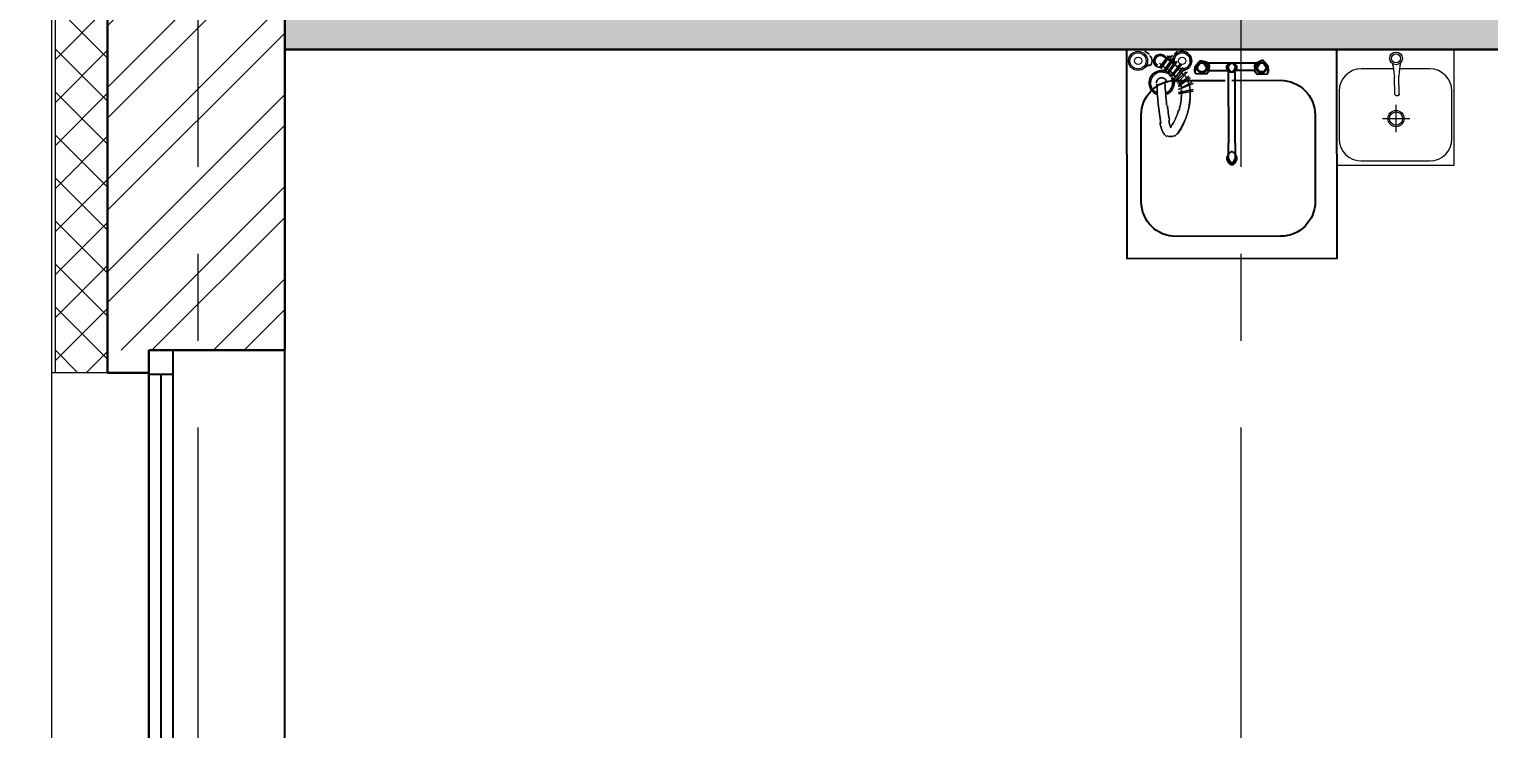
# Model space of a CAD drawing. Header units: millimetres. Extents: x -391859 to 9713180, y -178574 to 166066.
# Drawn here: x -218719 to -214521, y 107497 to 109509 of the extents above; entities that cross this region are included whole.
import ezdxf
from ezdxf import colors
from ezdxf.entities.mleader import LeaderData, LeaderLine
from ezdxf.math import Vec2, Vec3

# ---------------------------------------------------------------- set-up
doc = ezdxf.new("R2010")
doc.units = ezdxf.units.MM
doc.header["$MEASUREMENT"] = 0
doc.linetypes.add('CENTER', pattern=[2, 1.25, -0.25, 0.25, -0.25])
doc.layers.get('0').update_dxf_attribs({"lineweight": 9})
for name, color, linetype, lineweight in [('_АР ТЕКСТ', 7, 'Continuous', 25), ('АР_Навесной фасад', 7, 'Continuous', 5), ('АР_Оси', 7, 'Continuous', 9), ('АР_Отметки', 7, 'Continuous', 15), ('АР_Перегородки газоблок', 7, 'Continuous', 30), ('АР_Перегородки газоблок_Штрих', 7, 'Continuous', 5), ('АР_Сущ Несущая стена', 7, 'Continuous', 30), ('АР_Утеплитель', 7, 'Continuous', 9), ('АР_Штриховка кирпич', 7, 'Continuous', 9), ('ТХ_пищеблок', 7, 'Continuous', 20)]:
    doc.layers.add(name, color=color, linetype=linetype, lineweight=lineweight)
doc.layers.add('АР_новое окно', color=7, linetype='Continuous')
doc.styles.add('ISOCPEUR', font='isocpeur.ttf', dxfattribs={"width": 0.7})

# ---------------------------------------------------------------- blocks, each defined once
blk = doc.blocks.new('*U160')
at = {"layer": 'АР_новое окно', "lineweight": 20}
for p, q in [((0, 1310), (-70, 1310)), ((0, 0), (-70, 0))]:
    blk.add_line(p, q, dxfattribs=at)
at = {"layer": 'АР_новое окно'}
for p, q in [((-70, 1310), (-70, 0)), ((-70, 0), (-70, 1310)), ((0, 1310), (0, 0)), ((0, 1240), (-70, 1240)), ((-35, 1240), (-35, 70)), ((0, 70), (-70, 70))]:
    blk.add_line(p, q, dxfattribs=at)
blk = doc.blocks.new('_DotSmall')
at = {"color": 0, "linetype": 'ByBlock', "const_width": 0.5}
blk.add_lwpolyline([(-0.0625, 0, 1), (0.0625, 0, 1)], format="xyb", close=True, dxfattribs=at)

msp = doc.modelspace()

# ---------------------------------------------------------------- hatches: boundary and pattern name
at = {"layer": 'АР_Перегородки газоблок_Штрих', "ltscale": 100}
h = msp.add_hatch(dxfattribs=at)
h.set_pattern_fill('AR-CONC', color=256, scale=30)
h.set_pattern_definition([(50, (0, 0), (215.17805, -18.82564), [22.5, -247.5]), (355, (0, 0), (-41.6254, 225.65764), [18, -198]), (100.45144, (17.93, -1.57), (173.55265, 206.832), [19.12206, -210.34263]), (46.1842, (0, 60), (320.1724, -49.65578), [33.75, -371.25]), (96.63564, (26.68, 55.86), (280.3986, 292.2356), [28.6831, -315.51413]), (351.18416, (0, 60), (280.3986, 292.2356), [27, -297]), (21, (30, 45), (179.07212, -120.78567), [22.5, -247.5]), (326, (30, 45), (72.9946, 217.54501), [18, -198]), (71.45144, (44.92, 34.93), (252.06671, 96.75935), [19.12206, -210.34263]), (37.5, (0, 0), (3.647957, 99.868156), [0, -195.6, 0, -201, 0, -198.75]), (7.5, (0, 0), (78.92086, 118.323514), [0, -114.6, 0, -191.1, 0, -75.75]), (327.5, (-66.9, 0), (160.14673, -6.766462), [0, -75, 0, -234, 0, -310.5]), (317.5, (-96.9, 0), (174.95585, 30.031495), [0, -97.5, 0, -155.4, 0, -220.5])])
h.paths.add_polyline_path([(-212033.917, 110768.732), (-212153.917, 110768.73), (-212153.917, 109570.578), (-217983.915, 109570.578), (-217983.915, 109450.578), (-212153.917, 109450.578), (-212153.918, 108165.992), (-212033.918, 108165.993)])
at = {"layer": 'АР_Утеплитель', "ltscale": 100}
h = msp.add_hatch(dxfattribs=at)
h.set_pattern_fill('ANSI37', color=256, scale=700)
h.set_pattern_definition([(45, (-1188594, 154912.83), (-61.871843, 61.871843), []), (135, (-1188594, 154912.83), (-61.871843, -61.871843), [])])
h.paths.add_polyline_path([(-218643.904, 116590.682), (-218493.903, 116590.682), (-218493.927, 116590.682), (-218643.927, 116590.682)])
h.paths.add_polyline_path([(-218493.915, 107237.974), (-218643.915, 107237.974), (-218643.915, 106190.682), (-212704.036, 106190.682), (-212704.032, 106090.682), (-212554.033, 106090.682), (-212554.033, 106340.682), (-218493.915, 106340.682)])
h.paths.add_polyline_path([(-218493.915, 107340.682), (-218643.915, 107340.682), (-218643.915, 107237.974), (-218493.915, 107237.974)])
h.paths.add_polyline_path([(-218493.915, 110430.682), (-218643.915, 110430.682), (-218643.915, 108520.682), (-218493.915, 108520.682)])
h.paths.add_polyline_path([(-218493.915, 113510.682), (-218643.915, 113510.682), (-218643.915, 111610.682), (-218493.915, 111610.682)])
h.paths.add_polyline_path([(-218643.915, 114690.682), (-218493.915, 114690.682), (-218493.915, 116590.682), (-218643.915, 116590.682)])
at = {"layer": 'АР_Штриховка кирпич', "ltscale": 100}
h = msp.add_hatch(dxfattribs=at)
h.set_pattern_fill('ANSI32', color=256, scale=500)
h.set_pattern_definition([(45, (-1163480.52, 164822.8), (-132.58252, 132.58252), []), (45, (-1163392.13, 164822.8), (-132.58252, 132.58252), [])])
h.paths.add_polyline_path([(-217983.915, 110365.682), (-218493.915, 110365.682), (-218493.915, 108585.682), (-217983.915, 108585.682)])

# ---------------------------------------------------------------- linework, layer by layer
at = {"layer": 'АР_Навесной фасад', "ltscale": 100}
for p, q in [((-218653.915, 108520.682), (-218653.915, 116590.682)), ((-218643.915, 108520.682), (-218643.915, 110430.682)), ((-218653.915, 107237.974), (-218653.915, 108520.682))]:
    msp.add_line(p, q, dxfattribs=at)
at = {"layer": 'АР_Навесной фасад', "color": 18, "ltscale": 100, "true_color": 0x000000}
msp.add_lwpolyline([(-218493.915, 108520.682), (-218653.915, 108520.682)], dxfattribs=at)
at = {"layer": 'АР_новое окно'}
msp.add_line((-217983.915, 107275.682), (-217983.915, 108585.682), dxfattribs=at)
at = {"layer": 'АР_Оси', "linetype": 'CENTER', "ltscale": 1000}
for p, q in [((-218233.915, 134363.151), (-218233.915, 78630.803)), ((-215233.915, 134363.151), (-215233.915, 78630.803))]:
    msp.add_line(p, q, dxfattribs=at)
at = {"layer": 'АР_Перегородки газоблок', "ltscale": 100}
msp.add_lwpolyline([(-217983.915, 109450.578), (-212153.917, 109450.578)], dxfattribs=at)
at = {"layer": 'АР_Сущ Несущая стена', "ltscale": 100}
for p, q in [((-218493.915, 108520.682), (-218493.915, 110430.682)), ((-217983.915, 108585.682), (-217983.915, 110365.682)), ((-218375.001, 108585.682), (-217983.915, 108585.682)), ((-218375.001, 108520.682), (-218375.001, 108585.682)), ((-218375.001, 108520.682), (-218493.915, 108520.682))]:
    msp.add_line(p, q, dxfattribs=at)
at = {"layer": 'ТХ_пищеблок', "linetype": 'ByBlock', "lineweight": -2, "ltscale": 100}
for p, q in [((-215354.055, 109415.511), (-215349.07, 109419.529)), ((-215354.055, 109415.511), (-215349.07, 109419.529)), ((-215349.07, 109419.529), (-215340.059, 109416.561)), ((-215349.07, 109419.529), (-215340.059, 109416.561)), ((-215190.903, 109412.722), (-215179.896, 109416.702)), ((-215190.903, 109412.722), (-215179.896, 109416.702)), ((-215170.89, 109419.685), (-215179.896, 109416.702)), ((-215170.89, 109419.685), (-215179.896, 109416.702)), ((-215165.898, 109415.676), (-215170.89, 109419.685)), ((-215165.898, 109415.676), (-215170.89, 109419.685)), ((-215350.048, 109413.525), (-215365.961, 109389.467)), ((-215350.048, 109413.525), (-215365.961, 109389.467)), ((-215365.961, 109389.467), (-215365.008, 109402.471)), ((-215362.929, 109380.478), (-215365.961, 109389.467)), ((-215362.929, 109380.478), (-215365.961, 109389.467)), ((-215354.055, 109415.511), (-215365.008, 109402.471)), ((-215354.055, 109415.511), (-215365.008, 109402.471)), ((-215332.925, 109379.587), (-215362.929, 109380.478)), ((-215332.925, 109379.587), (-215362.929, 109380.478)), ((-215361.012, 109403.485), (-215351.045, 109412.521)), ((-215361.012, 109403.485), (-215351.045, 109412.521)), ((-215361.012, 109403.485), (-215360.976, 109393.485)), ((-215361.012, 109403.485), (-215360.976, 109393.485)), ((-215350.94, 109383.522), (-215360.976, 109393.485)), ((-215350.94, 109383.522), (-215360.976, 109393.485)), ((-215354.055, 109415.511), (-215352.045, 109412.518)), ((-215354.055, 109415.511), (-215352.045, 109412.518)), ((-215352.045, 109412.518), (-215350.048, 109413.525)), ((-215352.045, 109412.518), (-215350.048, 109413.525)), ((-215351.045, 109412.521), (-215339.045, 109412.565)), ((-215351.045, 109412.521), (-215339.045, 109412.565)), ((-215338.94, 109383.565), (-215350.94, 109383.522)), ((-215338.94, 109383.565), (-215350.94, 109383.522)), ((-215343.052, 109414.55), (-215350.048, 109413.525)), ((-215343.052, 109414.55), (-215350.048, 109413.525)), ((-215343.052, 109414.55), (-215342.045, 109412.554)), ((-215343.052, 109414.55), (-215342.045, 109412.554)), ((-215327.972, 109392.605), (-215342.045, 109412.554)), ((-215342.045, 109412.554), (-215331.037, 109410.594)), ((-215327.972, 109392.605), (-215342.045, 109412.554)), ((-215342.045, 109412.554), (-215331.037, 109410.594)), ((-215329.045, 109412.601), (-215340.059, 109416.561)), ((-215329.045, 109412.601), (-215340.059, 109416.561)), ((-215339.045, 109412.565), (-215329.012, 109403.601)), ((-215339.045, 109412.565), (-215329.012, 109403.601)), ((-215328.976, 109393.601), (-215338.94, 109383.565)), ((-215328.976, 109393.601), (-215338.94, 109383.565)), ((-215324.962, 109389.616), (-215332.925, 109379.587)), ((-215324.962, 109389.616), (-215332.925, 109379.587)), ((-215331.037, 109410.594), (-215326.005, 109401.612)), ((-215331.037, 109410.594), (-215326.005, 109401.612)), ((-215329.045, 109412.601), (-215190.903, 109412.722)), ((-215329.045, 109412.601), (-215325.012, 109403.615)), ((-215329.045, 109412.601), (-215325.012, 109403.615)), ((-215329.012, 109403.601), (-215328.976, 109393.601)), ((-215329.012, 109403.601), (-215328.976, 109393.601)), ((-215326.005, 109401.612), (-215327.972, 109392.605)), ((-215326.005, 109401.612), (-215327.972, 109392.605)), ((-215327.972, 109392.605), (-215324.962, 109389.616)), ((-215327.972, 109392.605), (-215324.962, 109389.616)), ((-215325.012, 109403.615), (-215325.972, 109392.612)), ((-215325.012, 109403.615), (-215325.972, 109392.612)), ((-215324.962, 109389.616), (-215325.972, 109392.612)), ((-215324.962, 109389.616), (-215325.972, 109392.612)), ((-215325.071, 109389.938), (-215269.954, 109389.987)), ((-215274.92, 109403.878), (-215274.938, 109393.878)), ((-215274.92, 109403.878), (-215274.938, 109393.878)), ((-215274.938, 109393.878), (-215265.951, 109386.862)), ((-215274.938, 109393.878), (-215265.951, 109386.862)), ((-215265.907, 109410.862), (-215274.92, 109403.878)), ((-215265.907, 109410.862), (-215274.92, 109403.878)), ((-215271.918, 109404.873), (-215271.938, 109393.873)), ((-215271.918, 109404.873), (-215271.938, 109393.873)), ((-215271.938, 109393.873), (-215264.951, 109386.86)), ((-215271.938, 109393.873), (-215264.951, 109386.86)), ((-215264.905, 109411.86), (-215271.918, 109404.873)), ((-215264.905, 109411.86), (-215271.918, 109404.873)), ((-215269.954, 109389.987), (-215269.77, 109180.949)), ((-215262.905, 109411.856), (-215269.923, 109401.869)), ((-215262.905, 109411.856), (-215269.923, 109401.869)), ((-215269.923, 109401.869), (-215269.918, 109396.036)), ((-215269.918, 109396.036), (-215262.883, 109386.856)), ((-215265.951, 109386.862), (-215253.951, 109386.839)), ((-215265.951, 109386.862), (-215253.951, 109386.839)), ((-215253.907, 109410.839), (-215265.907, 109410.862)), ((-215253.907, 109410.839), (-215265.907, 109410.862)), ((-215254.905, 109411.841), (-215264.905, 109411.86)), ((-215254.905, 109411.841), (-215264.905, 109411.86)), ((-215249.923, 109401.832), (-215256.905, 109411.845)), ((-215249.923, 109401.832), (-215256.905, 109411.845)), ((-215249.864, 109396.054), (-215256.883, 109386.861)), ((-215254.951, 109386.841), (-215247.938, 109393.828)), ((-215254.951, 109386.841), (-215247.938, 109393.828)), ((-215247.918, 109404.828), (-215254.905, 109411.841)), ((-215247.918, 109404.828), (-215254.905, 109411.841)), ((-215253.951, 109386.839), (-215244.938, 109393.823)), ((-215253.951, 109386.839), (-215244.938, 109393.823)), ((-215244.92, 109403.823), (-215253.907, 109410.839)), ((-215244.92, 109403.823), (-215253.907, 109410.839)), ((-215194.837, 109390.053), (-215249.954, 109390.004)), ((-215249.77, 109180.966), (-215249.954, 109389.937)), ((-215249.869, 109401.887), (-215249.864, 109396.054)), ((-215247.938, 109393.828), (-215247.918, 109404.828)), ((-215247.938, 109393.828), (-215247.918, 109404.828)), ((-215244.938, 109393.823), (-215244.92, 109403.823)), ((-215244.938, 109393.823), (-215244.92, 109403.823)), ((-215194.946, 109389.73), (-215193.94, 109392.728)), ((-215194.946, 109389.73), (-215193.94, 109392.728)), ((-215191.94, 109392.724), (-215194.946, 109389.73)), ((-215191.94, 109392.724), (-215194.946, 109389.73)), ((-215194.946, 109389.73), (-215186.964, 109379.715)), ((-215194.946, 109389.73), (-215186.964, 109379.715)), ((-215190.903, 109412.722), (-215194.92, 109403.73)), ((-215190.903, 109412.722), (-215194.92, 109403.73)), ((-215194.92, 109403.73), (-215193.94, 109392.728)), ((-215194.92, 109403.73), (-215193.94, 109392.728)), ((-215188.907, 109410.719), (-215193.923, 109401.728)), ((-215188.907, 109410.719), (-215193.923, 109401.728)), ((-215193.923, 109401.728), (-215191.94, 109392.724)), ((-215193.923, 109401.728), (-215191.94, 109392.724)), ((-215191.94, 109392.724), (-215177.903, 109412.698)), ((-215191.94, 109392.724), (-215177.903, 109412.698)), ((-215190.92, 109403.722), (-215190.938, 109393.722)), ((-215190.92, 109403.722), (-215190.938, 109393.722)), ((-215190.938, 109393.722), (-215180.957, 109383.704)), ((-215190.938, 109393.722), (-215180.957, 109383.704)), ((-215180.903, 109412.704), (-215190.92, 109403.722)), ((-215180.903, 109412.704), (-215190.92, 109403.722)), ((-215177.903, 109412.698), (-215188.907, 109410.719)), ((-215177.903, 109412.698), (-215188.907, 109410.719)), ((-215186.964, 109379.715), (-215156.963, 109380.659)), ((-215186.964, 109379.715), (-215156.963, 109380.659)), ((-215180.957, 109383.704), (-215168.957, 109383.682)), ((-215180.957, 109383.704), (-215168.957, 109383.682)), ((-215168.903, 109412.682), (-215180.903, 109412.704)), ((-215168.903, 109412.682), (-215180.903, 109412.704)), ((-215176.899, 109414.696), (-215177.903, 109412.698)), ((-215176.899, 109414.696), (-215177.903, 109412.698)), ((-215176.899, 109414.696), (-215169.901, 109413.683)), ((-215176.899, 109414.696), (-215169.901, 109413.683)), ((-215169.901, 109413.683), (-215153.946, 109389.654)), ((-215167.903, 109412.68), (-215169.901, 109413.683)), ((-215169.901, 109413.683), (-215153.946, 109389.654)), ((-215167.903, 109412.68), (-215169.901, 109413.683)), ((-215168.957, 109383.682), (-215158.938, 109393.663)), ((-215168.957, 109383.682), (-215158.938, 109393.663)), ((-215158.92, 109403.663), (-215168.903, 109412.682)), ((-215158.92, 109403.663), (-215168.903, 109412.682)), ((-215165.898, 109415.676), (-215167.903, 109412.68)), ((-215165.898, 109415.676), (-215167.903, 109412.68)), ((-215165.898, 109415.676), (-215154.922, 109402.656)), ((-215165.898, 109415.676), (-215154.922, 109402.656)), ((-215158.92, 109403.663), (-215158.938, 109393.663)), ((-215158.92, 109403.663), (-215158.938, 109393.663)), ((-215156.963, 109380.659), (-215153.946, 109389.654)), ((-215156.963, 109380.659), (-215153.946, 109389.654)), ((-215153.946, 109389.654), (-215154.922, 109402.656)), ((-215269.731, 109136.949), (-215269.77, 109180.949)), ((-215249.77, 109180.966), (-215249.731, 109136.966)), ((-215272.735, 109140.946), (-215268.744, 109150.95)), ((-215272.73, 109134.946), (-215272.735, 109140.946)), ((-215268.721, 109124.95), (-215272.73, 109134.946)), ((-215262.721, 109124.955), (-215269.731, 109136.949)), ((-215268.744, 109150.95), (-215261.749, 109156.956)), ((-215261.716, 109118.956), (-215268.721, 109124.95)), ((-215256.721, 109124.96), (-215262.721, 109124.955)), ((-215261.749, 109156.956), (-215257.749, 109156.959)), ((-215257.749, 109156.959), (-215250.744, 109150.965)), ((-215250.721, 109124.965), (-215257.716, 109118.959)), ((-215249.731, 109136.966), (-215256.721, 109124.96)), ((-215250.744, 109150.965), (-215246.735, 109140.969)), ((-215246.73, 109134.969), (-215250.721, 109124.965)), ((-215246.735, 109140.969), (-215246.73, 109134.969)), ((-215257.716, 109118.959), (-215261.716, 109118.956))]:
    msp.add_line(p, q, dxfattribs=at)
at = {"layer": 'ТХ_пищеблок'}
for p, q in [((-214957.5, 109450.047), (-214957.5, 109118.047)), ((-214620.5, 109450.047), (-214957.5, 109450.047)), ((-214620.5, 109118.047), (-214620.5, 109450.047)), ((-214794.905, 109395.047), (-214887.5, 109395.047)), ((-214799.045, 109411.051), (-214797.518, 109407.741)), ((-214799.045, 109411.051), (-214797.518, 109407.741)), ((-214797.553, 109407.882), (-214796.094, 109402.013)), ((-214796.094, 109402.013), (-214794.738, 109394.067)), ((-214794.747, 109394.143), (-214793.45, 109383.825)), ((-214793.45, 109383.825), (-214792.244, 109372.465)), ((-214778.764, 109384.244), (-214779.32, 109372.834)), ((-214777.774, 109395.232), (-214778.764, 109384.244)), ((-214690.5, 109395.047), (-214777.786, 109395.047)), ((-214776.879, 109403.166), (-214777.779, 109395.156)), ((-214775.757, 109409.109), (-214776.879, 109403.166)), ((-214774.448, 109412.358), (-214775.784, 109408.967)), ((-214792.117, 109371.47), (-214792.244, 109372.462)), ((-214792.117, 109371.47), (-214792.244, 109372.462)), ((-214792.104, 109371.41), (-214792.117, 109371.47)), ((-214790.695, 109322.083), (-214792.117, 109371.47)), ((-214777.99, 109322.446), (-214779.32, 109372.834)), ((-214777.99, 109322.446), (-214779.32, 109372.834)), ((-214951.5, 109331.047), (-214951.5, 109194.047)), ((-214790.376, 109321.128), (-214790.695, 109322.083)), ((-214790.376, 109321.128), (-214790.695, 109322.083)), ((-214789.875, 109320.237), (-214790.376, 109321.128)), ((-214789.875, 109320.237), (-214790.376, 109321.128)), ((-214789.179, 109319.399), (-214789.88, 109320.237)), ((-214788.368, 109318.72), (-214789.179, 109319.399)), ((-214788.368, 109318.72), (-214789.179, 109319.399)), ((-214787.436, 109318.178), (-214788.368, 109318.72)), ((-214787.436, 109318.178), (-214788.368, 109318.72)), ((-214787.44, 109213.183), (-214787.521, 109291.494)), ((-214786.391, 109317.779), (-214787.436, 109318.177)), ((-214786.391, 109317.779), (-214787.436, 109318.177)), ((-214786.282, 109317.738), (-214786.832, 109318.058)), ((-214785.499, 109317.44), (-214786.282, 109317.738)), ((-214784.929, 109317.52), (-214786.007, 109317.744)), ((-214784.929, 109317.52), (-214786.007, 109317.744)), ((-214784.668, 109317.267), (-214785.499, 109317.44)), ((-214783.823, 109317.466), (-214784.929, 109317.52)), ((-214783.823, 109317.466), (-214784.929, 109317.52)), ((-214783.816, 109317.225), (-214784.668, 109317.267)), ((-214782.721, 109317.583), (-214783.823, 109317.466)), ((-214782.721, 109317.583), (-214783.823, 109317.466)), ((-214782.967, 109317.316), (-214783.816, 109317.225)), ((-214782.148, 109317.535), (-214782.967, 109317.316)), ((-214781.658, 109317.868), (-214782.721, 109317.583)), ((-214781.658, 109317.868), (-214782.721, 109317.583)), ((-214781.384, 109317.877), (-214782.148, 109317.535)), ((-214781.02, 109318.36), (-214782.041, 109317.903)), ((-214781.02, 109318.36), (-214782.041, 109317.903)), ((-214780.852, 109318.229), (-214781.384, 109317.877)), ((-214780.121, 109318.956), (-214781.021, 109318.361)), ((-214780.121, 109318.956), (-214781.021, 109318.361)), ((-214779.35, 109319.68), (-214780.121, 109318.956)), ((-214779.35, 109319.68), (-214780.121, 109318.956)), ((-214778.698, 109320.557), (-214779.35, 109319.68)), ((-214778.253, 109321.474), (-214778.703, 109320.557)), ((-214777.99, 109322.446), (-214778.253, 109321.474)), ((-214777.99, 109322.446), (-214778.253, 109321.474)), ((-214626.5, 109194.047), (-214626.5, 109331.047)), ((-214826.168, 109251.963), (-214747.855, 109252.044)), ((-214887.5, 109130.047), (-214690.5, 109130.047)), ((-214957.5, 109118.047), (-214620.5, 109118.047))]:
    msp.add_line(p, q, dxfattribs=at)
at = {"layer": 'ТХ_пищеблок', "linetype": 'ByBlock', "lineweight": -2, "ltscale": 100}
msp.add_lwpolyline([(-214957.5, 109450.047), (-215562.5, 109449.515), (-215561.972, 108849.516), (-214956.972, 108850.047), (-214957.5, 109450.047)], dxfattribs=at)
at = {"layer": 'ТХ_пищеблок', "lineweight": 0}
for points in [[(-215497.771, 109437.127), (-215510.464, 109445.59)], [(-215442.765, 109432.896), (-215468.152, 109399.047)], [(-215463.921, 109394.815), (-215438.534, 109432.896)], [(-215430.072, 109424.434), (-215455.459, 109390.584)], [(-215451.228, 109386.353), (-215425.84, 109424.434)], [(-215425.84, 109437.127), (-215417.378, 109445.59)], [(-215497.771, 109407.509), (-215510.464, 109399.047)], [(-215459.69, 109403.278), (-215468.152, 109411.74), (-215459.69, 109403.278), (-215451.228, 109399.047)], [(-215421.609, 109415.971), (-215446.996, 109382.122)], [(-215438.534, 109390.584), (-215446.996, 109394.815)], [(-215442.765, 109382.122), (-215417.378, 109415.971)], [(-215430.072, 109382.122), (-215434.303, 109386.353), (-215438.534, 109386.353), (-215434.303, 109386.353)], [(-215408.916, 109407.509), (-215434.303, 109373.659)], [(-215430.072, 109373.659), (-215404.685, 109407.509)], [(-215400.453, 109399.047), (-215425.84, 109365.197)], [(-215421.609, 109373.659), (-215425.84, 109373.659), (-215425.84, 109377.891), (-215425.84, 109373.659)], [(-215421.609, 109360.966), (-215396.222, 109394.815)], [(-215391.991, 109386.353), (-215421.609, 109356.735)], [(-215417.378, 109352.503), (-215387.76, 109386.353)], [(-215408.916, 109352.503), (-215408.916, 109356.735), (-215413.147, 109360.966), (-215417.378, 109365.197), (-215417.378, 109369.428), (-215417.378, 109365.197), (-215413.147, 109360.966), (-215408.916, 109356.735)], [(-215383.529, 109373.659), (-215413.147, 109348.272)], [(-215413.147, 109344.041), (-215379.297, 109369.428)], [(-215413.147, 109335.579), (-215370.835, 109352.503), (-215413.147, 109335.579), (-215375.066, 109356.735)], [(-215370.835, 109335.579), (-215413.147, 109327.116)], [(-215404.685, 109339.81), (-215404.685, 109344.041), (-215408.916, 109348.272), (-215404.685, 109344.041)], [(-215404.685, 109331.348), (-215404.685, 109335.579)], [(-215413.147, 109322.885), (-215370.835, 109331.348)]]:
    msp.add_lwpolyline(points, close=True, dxfattribs=at)
for points in [[(-215496.996, 109402.801, 0.50296208), (-215496.996, 109433.365, -0.50296208)], [(-215449.152, 109426.886, 1.63957321), (-215468.684, 109399.221, -1.63957321)], [(-215448.239, 109424.854, 1.87914847), (-215466.455, 109399.059, -1.87914847)], [(-215447.101, 109420.084, 0.03991135), (-215447.655, 109423.055, -0.03991135)], [(-215430.846, 109433.373, 0.23260256), (-215438.532, 109418.428, -0.23260256)], [(-215403.715, 109390.608, 3.34951428), (-215428.225, 109408.177, -3.34951428)], [(-215400.011, 109394.956, 2.57340025), (-215425.385, 109413.497, -2.57340025)], [(-215455.833, 109390.085, 0.92184374), (-215473.442, 109320.6, -0.92184374)], [(-215444.936, 109381.498, 1.10870739), (-215472.818, 109324.841, -1.10870739)], [(-215442.593, 109385.023, 0.07149662), (-215451.955, 109389.209, -0.07149662)], [(-215435.462, 109372.313, 0.07580068), (-215441.922, 109379.353, -0.07580068)], [(-215432.375, 109375.291, 0.07123573), (-215439.367, 109382.726, -0.07123573)], [(-215426.274, 109409.926, 0.00687827), (-215433.971, 109415.659, -0.00687827)], [(-215423.939, 109408.873, 0.11157132), (-215417.907, 109400.585, -0.11157132)], [(-215415.844, 109401.62, 0.00686651), (-215423.265, 109407.594, -0.00686651)], [(-215408.64, 109389.017, 0.02007072), (-215415.795, 109396.091, -0.02007072)], [(-215414.815, 109398.298, 0.12112211), (-215404.247, 109394.875, -0.12112211)], [(-215399.516, 109378.046, 0.02104874), (-215406.108, 109386.221, -0.02104874)], [(-215389.339, 109366.547, 0.03044554), (-215394.932, 109375.991, -0.03044554)], [(-215446.996, 109354.619, 1.00004927), (-215476.615, 109354.619, -1.00004927)], [(-215475.75, 109352.096, 0.03015253), (-215463.941, 109237.698, -0.03015253)], [(-215452.209, 109354.619, 0.00853105), (-215447.356, 109291.012, -0.00853105)], [(-215446.973, 109326.565, 0.41377937), (-215433.727, 109369.406, -0.41377937)], [(-215445.765, 109322.429, 0.42310274), (-215430.117, 109371.599, -0.42310274)], [(-215382.767, 109349.885, 0.0388219), (-215387.641, 109363.057, -0.0388219)], [(-215379.464, 109330.501, 0.04370781), (-215381.799, 109346.182, -0.04370781)], [(-215412.241, 109274.045, 0.07349664), (-215404.684, 109324.815, -0.07349664)], [(-215444.984, 109289.352, 0.02168797), (-215439.34, 109247.662, -0.02168797)], [(-215434.688, 109229.482, 0.08656164), (-215413.748, 109275.064, -0.08656164)], [(-215466.634, 109239.993, 0.07679291), (-215456.86, 109211.28, -0.07679291)], [(-215456.145, 109209.947, 0.12844582), (-215446.49, 109199.961, -0.12844582)], [(-215441.146, 109246.775, 0.04864184), (-215435.391, 109225.771, -0.04864184)], [(-215445.824, 109202.666, 0.2632025), (-215427.076, 109202.632, -0.2632025)]]:
    msp.add_lwpolyline(points, format="xyb", close=True, dxfattribs=at)
for points in [[(-215456.655, 109430.813, -0.01635872), (-215437.035, 109417.857, 0.01635872), (-215458.005, 109430.529, 1.00010927), (-215474.066, 109405.653, -1.00010927), (-215456.655, 109430.813)], [(-215413.069, 109211.576, -0.09840242), (-215424.891, 109201.273, 0.09840242), (-215413.62, 109212.669, 0.15388515), (-215379.33, 109328.545, -0.15388515), (-215413.069, 109211.576)]]:
    msp.add_lwpolyline(points, format="xyb", dxfattribs=at)
for points in [[(-215438.534, 109432.896), (-215438.534, 109432.896)], [(-215438.534, 109432.896), (-215438.534, 109432.896)], [(-215430.072, 109424.434), (-215430.072, 109424.434)], [(-215430.072, 109424.434), (-215430.072, 109424.434)], [(-215463.921, 109399.047), (-215463.921, 109399.047)], [(-215463.921, 109399.047), (-215463.921, 109399.047)], [(-215455.459, 109390.584), (-215455.459, 109390.584)], [(-215455.459, 109390.584), (-215455.459, 109390.584)], [(-215442.765, 109382.122), (-215442.765, 109382.122)], [(-215442.765, 109382.122), (-215442.765, 109382.122)], [(-215417.378, 109415.971), (-215417.378, 109415.971)], [(-215417.378, 109415.971), (-215417.378, 109415.971)], [(-215408.916, 109407.509), (-215408.916, 109407.509)], [(-215408.916, 109407.509), (-215408.916, 109407.509)], [(-215396.222, 109399.047), (-215396.222, 109399.047)], [(-215396.222, 109399.047), (-215396.222, 109399.047)], [(-215387.76, 109386.353), (-215387.76, 109386.353)], [(-215387.76, 109386.353), (-215387.76, 109386.353)], [(-215434.303, 109373.659), (-215434.303, 109373.659)], [(-215434.303, 109373.659), (-215434.303, 109373.659)], [(-215425.84, 109365.197), (-215425.84, 109365.197)], [(-215425.84, 109365.197), (-215425.84, 109365.197)], [(-215417.378, 109356.735), (-215417.378, 109356.735)], [(-215417.378, 109356.735), (-215417.378, 109356.735)], [(-215413.147, 109344.041), (-215413.147, 109344.041)], [(-215413.147, 109344.041), (-215413.147, 109344.041)], [(-215413.147, 109335.579), (-215413.147, 109335.579)], [(-215413.147, 109335.579), (-215413.147, 109335.579)], [(-215379.297, 109373.659), (-215379.297, 109373.659)], [(-215379.297, 109373.659), (-215379.297, 109373.659)], [(-215375.066, 109352.503), (-215375.066, 109352.503)], [(-215375.066, 109352.503), (-215375.066, 109352.503)], [(-215413.147, 109327.116), (-215413.147, 109327.116)], [(-215413.147, 109327.116), (-215413.147, 109327.116)], [(-215370.835, 109331.348), (-215370.835, 109331.348)], [(-215370.835, 109331.348), (-215370.835, 109331.348)]]:
    msp.add_lwpolyline(points, dxfattribs=at)
at = {"layer": 'ТХ_пищеблок', "linetype": 'ByBlock', "lineweight": -2, "ltscale": 100}
msp.add_lwpolyline([(-215259.419, 109362.053), (-215120.223, 109362.176, -0.41421356), (-215020.135, 109262.264), (-215019.916, 109013.445, -0.41421356), (-215119.828, 108913.358), (-215420.081, 108913.094, -0.41421356), (-215520.169, 109013.006), (-215520.388, 109261.824, -0.41421356), (-215420.476, 109361.912), (-215279.419, 109362.036)], format="xyb", dxfattribs=at)
at = {"layer": 'ТХ_пищеблок', "lineweight": 0}
for centre, radius in [((-215529.502, 109418.086), 27.504), ((-215529.502, 109418.086), 27.504), ((-215529.506, 109418.089), 23.27), ((-215529.506, 109418.089), 23.27), ((-215529.501, 109418.082), 10.583), ((-215529.501, 109418.082), 10.583), ((-215402.566, 109418.082), 10.583), ((-215402.566, 109418.082), 10.583)]:
    msp.add_circle(centre, radius, dxfattribs=at)
at = {"layer": 'ТХ_пищеблок'}
for radius in [18.254, 13]:
    msp.add_circle((-214787.5, 109425.047), radius, dxfattribs=at)
at = {"layer": 'ТХ_пищеблок', "linetype": 'ByBlock', "lineweight": -2, "ltscale": 100}
for centre in [(-215345.996, 109399.04), (-215345.996, 109399.04), (-215173.928, 109399.191), (-215173.928, 109399.191)]:
    msp.add_circle(centre, 13, dxfattribs=at)
at = {"layer": 'ТХ_пищеблок'}
for centre, start, end in [((-214887.5, 109331.047), 90, 180), ((-214690.5, 109331.047), 0, 90), ((-214887.5, 109194.047), 180, 270), ((-214690.5, 109194.047), 270, 0)]:
    msp.add_arc(centre, 64, start, end, dxfattribs=at)
for major_axis in [(-16.452, 16.452), (-13.466, 13.466)]:
    msp.add_ellipse((-214787.48, 109252.003), major_axis=major_axis, ratio=1, start_param=4.71238898, end_param=10.99557429, dxfattribs=at)

# ---------------------------------------------------------------- block references
at = {"layer": 'АР_новое окно', "xscale": -1, "rotation": 180}
msp.add_blockref('*U160', (-218305.001, 108585.682), dxfattribs=at)

# ---------------------------------------------------------------- leaders
at = {"layer": '_АР ТЕКСТ'}
ml = msp.add_multileader_mtext('Standard', dxfattribs=at)
ml.set_content('{\\W0.8;-2,550}', color=256, style='ISOCPEUR')
ml.set_leader_properties(color=256, linetype='Continuous', lineweight=-1)
ml.set_arrow_properties(name='DOTSMALL')
ml.build(insert=Vec2(0, 0))
ml.multileader.update_dxf_attribs({"has_text_frame": 1, "text_left_attachment_type": 4, "text_right_attachment_type": 4, "dogleg_length": 100, "arrow_head_size": 180})
ctx = ml.context
ctx.base_point, ctx.char_height, ctx.arrow_head_size, ctx.landing_gap_size, ctx.plane_origin = Vec3(-302775.822, 123943.264, -1.962), 250, 180, 50, Vec3(-302295.489, 121699.245, -1.962)
ctx.left_attachment, ctx.right_attachment = 4, 4
notes = []
notes.append((ctx, [(0, (0, 0, 0), (0, 0), (1, 0), 1, [])]))
ctx.mtext.insert, ctx.mtext.width, ctx.mtext.defined_height, ctx.mtext.line_spacing_style, ctx.mtext.flow_direction = Vec3(-302725.822, 124276.597, -1.962), 801.08641, 330.71, 2, 5
ml = msp.add_multileader_mtext('Standard', dxfattribs=at)
ml.set_content('{\\W0.8;-2,550}', color=256, style='ISOCPEUR')
ml.set_leader_properties(color=256, linetype='Continuous', lineweight=-1)
ml.set_arrow_properties(name='DOTSMALL')
ml.build(insert=Vec2(0, 0))
ml.multileader.update_dxf_attribs({"has_text_frame": 1, "text_left_attachment_type": 4, "text_right_attachment_type": 4, "dogleg_length": 100, "arrow_head_size": 180})
ctx = ml.context
ctx.base_point, ctx.char_height, ctx.arrow_head_size, ctx.landing_gap_size, ctx.plane_origin = Vec3(-314736.015, 120073.276, -1.962), 250, 180, 50, Vec3(-314255.682, 117829.258, -1.962)
ctx.left_attachment, ctx.right_attachment = 4, 4
notes.append((ctx, [(0, (0, 0, 0), (0, 0), (1, 0), 1, [])]))
ctx.mtext.insert, ctx.mtext.width, ctx.mtext.defined_height, ctx.mtext.line_spacing_style, ctx.mtext.flow_direction = Vec3(-314686.015, 120406.61, -1.962), 801.08641, 330.71, 2, 5
at = {"layer": 'АР_Отметки'}
ml = msp.add_multileader_mtext('Standard', dxfattribs=at)
ml.set_content('{\\W0.8;-2,250}', color=256, style='ISOCPEUR')
ml.set_leader_properties(color=256, linetype='Continuous', lineweight=-1)
ml.set_arrow_properties(name='DOTSMALL')
ml.build(insert=Vec2(0, 0))
ml.multileader.update_dxf_attribs({"has_text_frame": 1, "text_left_attachment_type": 4, "text_right_attachment_type": 4, "dogleg_length": 100, "arrow_head_size": 180})
ctx = ml.context
ctx.base_point, ctx.char_height, ctx.arrow_head_size, ctx.landing_gap_size, ctx.plane_origin = Vec3(-296774.143, 128156.954), 250, 180, 50, Vec3(-296855.536, 126878.835)
ctx.left_attachment, ctx.right_attachment = 4, 4
notes.append((ctx, [(0, (0, 0, 0), (0, 0), (1, 0), 1, [])]))
ctx.mtext.insert, ctx.mtext.width, ctx.mtext.defined_height, ctx.mtext.line_spacing_style, ctx.mtext.flow_direction = Vec3(-296724.143, 128490.288), 769.98896, 343.888, 2, 5
ml = msp.add_multileader_mtext('Standard', dxfattribs=at)
ml.set_content('{\\W0.8;-2,250}', color=256, style='ISOCPEUR')
ml.set_leader_properties(color=256, linetype='Continuous', lineweight=-1)
ml.set_arrow_properties(name='DOTSMALL')
ml.build(insert=Vec2(0, 0))
ml.multileader.update_dxf_attribs({"has_text_frame": 1, "text_left_attachment_type": 4, "text_right_attachment_type": 4, "dogleg_length": 100, "arrow_head_size": 180})
ctx = ml.context
ctx.base_point, ctx.char_height, ctx.arrow_head_size, ctx.landing_gap_size, ctx.plane_origin = Vec3(-298305.796, 120267.042, 0), 250, 180, 50, Vec3(-302964.305, 116414.735, 0)
ctx.left_attachment, ctx.right_attachment = 4, 4
notes.append((ctx, [(0, (0, 0, 0), (0, 0), (1, 0), 1, [])]))
ctx.mtext.insert, ctx.mtext.width, ctx.mtext.defined_height, ctx.mtext.line_spacing_style, ctx.mtext.flow_direction = Vec3(-298255.796, 120600.375, 0), 769.98896, 343.888, 2, 5
ml = msp.add_multileader_mtext('Standard', dxfattribs=at)
ml.set_content('{\\W0.8;-2,250}', color=256, style='ISOCPEUR')
ml.set_leader_properties(color=256, linetype='Continuous', lineweight=-1)
ml.set_arrow_properties(name='DOTSMALL')
ml.build(insert=Vec2(0, 0))
ml.multileader.update_dxf_attribs({"has_text_frame": 1, "text_left_attachment_type": 4, "text_right_attachment_type": 4, "dogleg_length": 100, "arrow_head_size": 180})
ctx = ml.context
ctx.base_point, ctx.char_height, ctx.arrow_head_size, ctx.landing_gap_size, ctx.plane_origin = Vec3(-335903.247, 116985.857, 0), 250, 180, 50, Vec3(-337173.964, 115928.763, 0)
ctx.left_attachment, ctx.right_attachment = 4, 4
notes.append((ctx, [(0, (0, 0, 0), (0, 0), (1, 0), 1, [])]))
ctx.mtext.insert, ctx.mtext.width, ctx.mtext.defined_height, ctx.mtext.line_spacing_style, ctx.mtext.flow_direction = Vec3(-335853.247, 117319.19, 0), 769.98896, 343.888, 2, 5
ml = msp.add_multileader_mtext('Standard', dxfattribs=at)
ml.set_content('{\\W0.8;-2,650}', color=256, style='ISOCPEUR')
ml.set_leader_properties(color=256, linetype='Continuous', lineweight=-1)
ml.set_arrow_properties(name='DOTSMALL')
ml.build(insert=Vec2(0, 0))
ml.multileader.update_dxf_attribs({"has_text_frame": 1, "text_left_attachment_type": 4, "text_right_attachment_type": 4, "dogleg_length": 100, "arrow_head_size": 180})
ctx = ml.context
ctx.base_point, ctx.char_height, ctx.arrow_head_size, ctx.landing_gap_size, ctx.plane_origin = Vec3(-302334.962, 113770.418), 250, 180, 50, Vec3(-302336.256, 112502.854)
ctx.left_attachment, ctx.right_attachment = 4, 4
notes.append((ctx, [(0, (0, 0, 0), (0, 0), (1, 0), 1, [])]))
ctx.mtext.insert, ctx.mtext.width, ctx.mtext.defined_height, ctx.mtext.line_spacing_style, ctx.mtext.flow_direction = Vec3(-302284.962, 114103.752), 881.18578, 430.987, 2, 5
for ctx, leaders in notes:
    for number, flags, end, landing, length, lines in leaders:
        leader = LeaderData()
        leader.index, (leader.has_last_leader_line, leader.has_dogleg_vector, leader.attachment_direction) = number, flags
        leader.last_leader_point, leader.dogleg_vector, leader.dogleg_length = Vec3(end), Vec3(landing), length
        for number, points, colour, breaks in lines:
            line = LeaderLine()
            line.index, line.vertices, line.color, line.breaks = number, Vec3.list(points), colors.encode_raw_color(colour), breaks
            leader.lines.append(line)
        ctx.leaders.append(leader)

doc.saveas('drawing.dxf')
